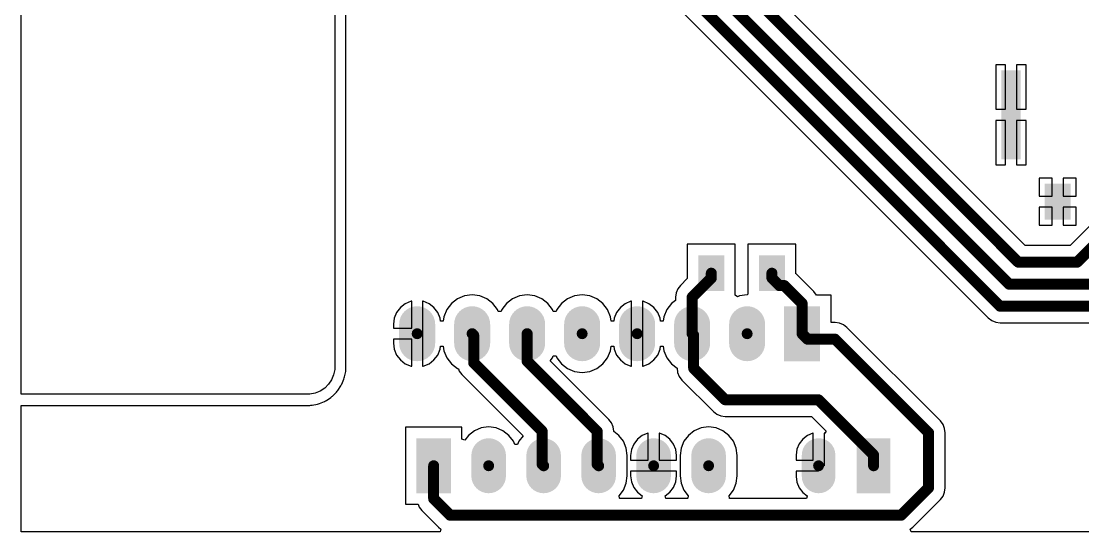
# Model space of a CAD drawing. Extents: x 35.6 to 115.6, y 61 to 113.
# Drawn here: x 35.56 to 84.59, y 60.96 to 84.53 of the extents above; entities that cross this region are included whole.
import ezdxf

# ---------------------------------------------------------------- set-up
doc = ezdxf.new("R2010")
doc.units = 0
for name, color, linetype in [('BOTTOMLAYER', 5, 'CONTINUOUS'), ('MULTILAYER', 9, 'CONTINUOUS'), ('PADHOLELAYER', 156, 'CONTINUOUS')]:
    doc.layers.add(name, color=color, linetype=linetype)

msp = doc.modelspace()

# ---------------------------------------------------------------- hatches: boundary and pattern name
at = {"layer": 'BOTTOMLAYER'}
for points in [[(80.83, 82.26), (81.73, 82.26), (81.73, 78.16), (80.83, 78.16)], [(82.836, 75.375), (82.836, 77.025), (84.036, 77.025), (84.036, 75.375)], [(66.834, 72.073), (66.834, 73.723), (68.034, 73.723), (68.034, 72.073)], [(69.634, 72.073), (69.634, 73.723), (70.834, 73.723), (70.834, 72.073)], [(72.46, 71.374), (72.46, 68.834), (70.796, 68.834), (70.796, 71.374)], [(53.81, 65.278), (55.41, 65.278), (55.41, 62.738), (53.81, 62.738)], [(75.705, 62.738), (74.155, 62.738), (74.155, 65.278), (75.705, 65.278)]]:
    msp.add_hatch(color=5, dxfattribs=at).paths.add_polyline_path(points)
h = msp.add_hatch(color=5, dxfattribs=at)
edge = h.paths.add_edge_path()
edge.add_arc((53.848, 70.542), 0.832, 0, 180)
edge.add_line((53.016, 70.542), (53.016, 69.666))
edge.add_arc((53.848, 69.666), 0.832, 180, 360)
edge.add_line((54.68, 69.666), (54.68, 70.542))
h = msp.add_hatch(color=5, dxfattribs=at)
edge = h.paths.add_edge_path()
edge.add_arc((56.388, 70.542), 0.832, 0, 180)
edge.add_line((55.556, 70.542), (55.556, 69.666))
edge.add_arc((56.388, 69.666), 0.832, 180, 360)
edge.add_line((57.22, 69.666), (57.22, 70.542))
h = msp.add_hatch(color=5, dxfattribs=at)
edge = h.paths.add_edge_path()
edge.add_arc((58.928, 70.542), 0.832, 0, 180)
edge.add_line((58.096, 70.542), (58.096, 69.666))
edge.add_arc((58.928, 69.666), 0.832, 180, 360)
edge.add_line((59.76, 69.666), (59.76, 70.542))
h = msp.add_hatch(color=5, dxfattribs=at)
edge = h.paths.add_edge_path()
edge.add_arc((61.468, 70.542), 0.832, 0, 180)
edge.add_line((60.636, 70.542), (60.636, 69.666))
edge.add_arc((61.468, 69.666), 0.832, 180, 360)
edge.add_line((62.3, 69.666), (62.3, 70.542))
h = msp.add_hatch(color=5, dxfattribs=at)
edge = h.paths.add_edge_path()
edge.add_arc((64.008, 70.542), 0.832, 0, 180)
edge.add_line((63.176, 70.542), (63.176, 69.666))
edge.add_arc((64.008, 69.666), 0.832, 180, 360)
edge.add_line((64.84, 69.666), (64.84, 70.542))
h = msp.add_hatch(color=5, dxfattribs=at)
edge = h.paths.add_edge_path()
edge.add_arc((66.548, 70.542), 0.832, 0, 180)
edge.add_line((65.716, 70.542), (65.716, 69.666))
edge.add_arc((66.548, 69.666), 0.832, 180, 360)
edge.add_line((67.38, 69.666), (67.38, 70.542))
h = msp.add_hatch(color=5, dxfattribs=at)
edge = h.paths.add_edge_path()
edge.add_arc((69.088, 70.542), 0.832, 0, 180)
edge.add_line((68.256, 70.542), (68.256, 69.666))
edge.add_arc((69.088, 69.666), 0.832, 180, 360)
edge.add_line((69.92, 69.666), (69.92, 70.542))
h = msp.add_hatch(color=5, dxfattribs=at)
edge = h.paths.add_edge_path()
edge.add_arc((57.15, 63.538), 0.8, 180, 360)
edge.add_line((57.95, 63.538), (57.95, 64.478))
edge.add_arc((57.15, 64.478), 0.8, 0, 180)
edge.add_line((56.35, 64.478), (56.35, 63.538))
h = msp.add_hatch(color=5, dxfattribs=at)
edge = h.paths.add_edge_path()
edge.add_arc((59.69, 63.538), 0.8, 180, 360)
edge.add_line((60.49, 63.538), (60.49, 64.478))
edge.add_arc((59.69, 64.478), 0.8, 0, 180)
edge.add_line((58.89, 64.478), (58.89, 63.538))
h = msp.add_hatch(color=5, dxfattribs=at)
edge = h.paths.add_edge_path()
edge.add_arc((62.23, 63.538), 0.8, 180, 360)
edge.add_line((63.03, 63.538), (63.03, 64.478))
edge.add_arc((62.23, 64.478), 0.8, 0, 180)
edge.add_line((61.43, 64.478), (61.43, 63.538))
h = msp.add_hatch(color=5, dxfattribs=at)
edge = h.paths.add_edge_path()
edge.add_arc((64.77, 63.538), 0.8, 180, 360)
edge.add_line((65.57, 63.538), (65.57, 64.478))
edge.add_arc((64.77, 64.478), 0.8, 0, 180)
edge.add_line((63.97, 64.478), (63.97, 63.538))
h = msp.add_hatch(color=5, dxfattribs=at)
edge = h.paths.add_edge_path()
edge.add_arc((67.31, 63.538), 0.8, 180, 360)
edge.add_line((68.11, 63.538), (68.11, 64.478))
edge.add_arc((67.31, 64.478), 0.8, 0, 180)
edge.add_line((66.51, 64.478), (66.51, 63.538))
h = msp.add_hatch(color=5, dxfattribs=at)
edge = h.paths.add_edge_path()
edge.add_arc((72.39, 64.503), 0.775, 0, 180)
edge.add_line((71.615, 64.503), (71.615, 63.513))
edge.add_arc((72.39, 63.513), 0.775, 180, 360)
edge.add_line((73.165, 63.513), (73.165, 64.503))
at = {"layer": 'MULTILAYER'}
h = msp.add_hatch(color=9, dxfattribs=at)
edge = h.paths.add_edge_path()
edge.add_arc((53.848, 70.542), 0.832, 0, 180)
edge.add_line((53.016, 70.542), (53.016, 69.666))
edge.add_arc((53.848, 69.666), 0.832, 180, 360)
edge.add_line((54.68, 69.666), (54.68, 70.542))
h = msp.add_hatch(color=9, dxfattribs=at)
edge = h.paths.add_edge_path()
edge.add_arc((56.388, 70.542), 0.832, 0, 180)
edge.add_line((55.556, 70.542), (55.556, 69.666))
edge.add_arc((56.388, 69.666), 0.832, 180, 360)
edge.add_line((57.22, 69.666), (57.22, 70.542))
h = msp.add_hatch(color=9, dxfattribs=at)
edge = h.paths.add_edge_path()
edge.add_arc((58.928, 70.542), 0.832, 0, 180)
edge.add_line((58.096, 70.542), (58.096, 69.666))
edge.add_arc((58.928, 69.666), 0.832, 180, 360)
edge.add_line((59.76, 69.666), (59.76, 70.542))
h = msp.add_hatch(color=9, dxfattribs=at)
edge = h.paths.add_edge_path()
edge.add_arc((61.468, 70.542), 0.832, 0, 180)
edge.add_line((60.636, 70.542), (60.636, 69.666))
edge.add_arc((61.468, 69.666), 0.832, 180, 360)
edge.add_line((62.3, 69.666), (62.3, 70.542))
h = msp.add_hatch(color=9, dxfattribs=at)
edge = h.paths.add_edge_path()
edge.add_arc((64.008, 70.542), 0.832, 0, 180)
edge.add_line((63.176, 70.542), (63.176, 69.666))
edge.add_arc((64.008, 69.666), 0.832, 180, 360)
edge.add_line((64.84, 69.666), (64.84, 70.542))
h = msp.add_hatch(color=9, dxfattribs=at)
edge = h.paths.add_edge_path()
edge.add_arc((66.548, 70.542), 0.832, 0, 180)
edge.add_line((65.716, 70.542), (65.716, 69.666))
edge.add_arc((66.548, 69.666), 0.832, 180, 360)
edge.add_line((67.38, 69.666), (67.38, 70.542))
h = msp.add_hatch(color=9, dxfattribs=at)
edge = h.paths.add_edge_path()
edge.add_arc((69.088, 70.542), 0.832, 0, 180)
edge.add_line((68.256, 70.542), (68.256, 69.666))
edge.add_arc((69.088, 69.666), 0.832, 180, 360)
edge.add_line((69.92, 69.666), (69.92, 70.542))
for points in [[(72.46, 71.374), (72.46, 68.834), (70.796, 68.834), (70.796, 71.374)], [(53.81, 65.278), (55.41, 65.278), (55.41, 62.738), (53.81, 62.738)], [(75.705, 62.738), (74.155, 62.738), (74.155, 65.278), (75.705, 65.278)]]:
    msp.add_hatch(color=9, dxfattribs=at).paths.add_polyline_path(points)
h = msp.add_hatch(color=9, dxfattribs=at)
edge = h.paths.add_edge_path()
edge.add_arc((57.15, 63.538), 0.8, 180, 360)
edge.add_line((57.95, 63.538), (57.95, 64.478))
edge.add_arc((57.15, 64.478), 0.8, 0, 180)
edge.add_line((56.35, 64.478), (56.35, 63.538))
h = msp.add_hatch(color=9, dxfattribs=at)
edge = h.paths.add_edge_path()
edge.add_arc((59.69, 63.538), 0.8, 180, 360)
edge.add_line((60.49, 63.538), (60.49, 64.478))
edge.add_arc((59.69, 64.478), 0.8, 0, 180)
edge.add_line((58.89, 64.478), (58.89, 63.538))
h = msp.add_hatch(color=9, dxfattribs=at)
edge = h.paths.add_edge_path()
edge.add_arc((62.23, 63.538), 0.8, 180, 360)
edge.add_line((63.03, 63.538), (63.03, 64.478))
edge.add_arc((62.23, 64.478), 0.8, 0, 180)
edge.add_line((61.43, 64.478), (61.43, 63.538))
h = msp.add_hatch(color=9, dxfattribs=at)
edge = h.paths.add_edge_path()
edge.add_arc((64.77, 63.538), 0.8, 180, 360)
edge.add_line((65.57, 63.538), (65.57, 64.478))
edge.add_arc((64.77, 64.478), 0.8, 0, 180)
edge.add_line((63.97, 64.478), (63.97, 63.538))
h = msp.add_hatch(color=9, dxfattribs=at)
edge = h.paths.add_edge_path()
edge.add_arc((67.31, 63.538), 0.8, 180, 360)
edge.add_line((68.11, 63.538), (68.11, 64.478))
edge.add_arc((67.31, 64.478), 0.8, 0, 180)
edge.add_line((66.51, 64.478), (66.51, 63.538))
h = msp.add_hatch(color=9, dxfattribs=at)
edge = h.paths.add_edge_path()
edge.add_arc((72.39, 64.503), 0.775, 0, 180)
edge.add_line((71.615, 64.503), (71.615, 63.513))
edge.add_arc((72.39, 63.513), 0.775, 180, 360)
edge.add_line((73.165, 63.513), (73.165, 64.503))
at = {"layer": 'PADHOLELAYER'}
h = msp.add_hatch(color=156, dxfattribs=at)
edge = h.paths.add_edge_path()
edge.add_arc((53.848, 70.104), 0.254, 0, 360)
h = msp.add_hatch(color=156, dxfattribs=at)
edge = h.paths.add_edge_path()
edge.add_arc((56.388, 70.104), 0.254, 0, 360)
h = msp.add_hatch(color=156, dxfattribs=at)
edge = h.paths.add_edge_path()
edge.add_arc((58.928, 70.104), 0.254, 0, 360)
h = msp.add_hatch(color=156, dxfattribs=at)
edge = h.paths.add_edge_path()
edge.add_arc((61.468, 70.104), 0.254, 0, 360)
h = msp.add_hatch(color=156, dxfattribs=at)
edge = h.paths.add_edge_path()
edge.add_arc((64.008, 70.104), 0.254, 0, 360)
h = msp.add_hatch(color=156, dxfattribs=at)
edge = h.paths.add_edge_path()
edge.add_arc((66.548, 70.104), 0.254, 0, 360)
h = msp.add_hatch(color=156, dxfattribs=at)
edge = h.paths.add_edge_path()
edge.add_arc((69.088, 70.104), 0.254, 0, 360)
h = msp.add_hatch(color=156, dxfattribs=at)
edge = h.paths.add_edge_path()
edge.add_arc((71.628, 70.104), 0.254, 0, 360)
h = msp.add_hatch(color=156, dxfattribs=at)
edge = h.paths.add_edge_path()
edge.add_arc((54.61, 64.008), 0.254, 0, 360)
h = msp.add_hatch(color=156, dxfattribs=at)
edge = h.paths.add_edge_path()
edge.add_arc((57.15, 64.008), 0.254, 0, 360)
h = msp.add_hatch(color=156, dxfattribs=at)
edge = h.paths.add_edge_path()
edge.add_arc((59.69, 64.008), 0.254, 0, 360)
h = msp.add_hatch(color=156, dxfattribs=at)
edge = h.paths.add_edge_path()
edge.add_arc((62.23, 64.008), 0.254, 0, 360)
h = msp.add_hatch(color=156, dxfattribs=at)
edge = h.paths.add_edge_path()
edge.add_arc((64.77, 64.008), 0.254, 0, 360)
h = msp.add_hatch(color=156, dxfattribs=at)
edge = h.paths.add_edge_path()
edge.add_arc((67.31, 64.008), 0.254, 0, 360)
h = msp.add_hatch(color=156, dxfattribs=at)
edge = h.paths.add_edge_path()
edge.add_arc((72.39, 64.008), 0.254, 0, 360)
h = msp.add_hatch(color=156, dxfattribs=at)
edge = h.paths.add_edge_path()
edge.add_arc((74.93, 64.008), 0.254, 0, 360)

# ---------------------------------------------------------------- linework, layer by layer
at = {"layer": 'BOTTOMLAYER'}
for p, q in [((35.56, 67.31), (35.56, 95.25)), ((50.038, 93.98), (50.038, 68.58)), ((50.556, 68.58), (50.556, 93.98)), ((81.932, 74.175), (67.317, 88.79)), ((63.973, 87.087), (80.229, 70.831)), ((81.026, 82.514), (80.576, 82.514)), ((80.576, 82.514), (80.576, 80.464)), ((81.026, 80.464), (81.026, 82.514)), ((81.984, 82.514), (81.534, 82.514)), ((81.534, 82.514), (81.534, 80.464)), ((81.984, 80.464), (81.984, 82.514)), ((80.576, 80.464), (81.026, 80.464)), ((81.534, 80.464), (81.984, 80.464)), ((81.026, 79.956), (80.576, 79.956)), ((80.576, 79.956), (80.576, 77.906)), ((81.026, 77.906), (81.026, 79.956)), ((81.984, 79.956), (81.534, 79.956)), ((81.534, 79.956), (81.534, 77.906)), ((81.984, 77.906), (81.984, 79.956)), ((80.576, 77.906), (81.026, 77.906)), ((81.534, 77.906), (81.984, 77.906)), ((83.182, 77.279), (82.582, 77.279)), ((82.582, 77.279), (82.582, 76.454)), ((83.182, 76.454), (83.182, 77.279)), ((84.29, 77.279), (83.69, 77.279)), ((83.69, 77.279), (83.69, 76.454)), ((84.29, 76.454), (84.29, 77.279)), ((82.582, 76.454), (83.182, 76.454)), ((83.69, 76.454), (84.29, 76.454)), ((83.182, 75.946), (82.582, 75.946)), ((82.582, 75.946), (82.582, 75.121)), ((83.182, 75.121), (83.182, 75.946)), ((84.29, 75.946), (83.69, 75.946)), ((83.69, 75.946), (83.69, 75.121)), ((84.29, 75.121), (84.29, 75.946)), ((82.582, 75.121), (83.182, 75.121)), ((83.69, 75.121), (84.29, 75.121)), ((85.128, 75.293), (84.01, 74.175)), ((68.542, 74.231), (66.326, 74.231)), ((66.326, 74.231), (66.326, 72.652)), ((68.542, 71.881), (68.542, 74.231)), ((71.342, 74.231), (69.126, 74.231)), ((69.126, 74.231), (69.126, 71.927)), ((71.342, 72.875), (71.342, 74.231)), ((84.01, 74.175), (81.932, 74.175)), ((66.326, 72.652), (66.005, 72.33)), ((71.348, 72.87), (71.342, 72.875)), ((72.171, 72.047), (71.348, 72.87)), ((65.882, 72.171), (65.806, 71.986)), ((66.005, 72.33), (65.882, 72.171)), ((53.564, 71.6), (53.3, 71.491)), ((53.594, 71.604), (53.564, 71.6)), ((53.594, 70.358), (53.594, 71.604)), ((54.132, 71.6), (54.102, 71.604)), ((54.102, 71.604), (54.102, 70.104)), ((54.396, 71.491), (54.132, 71.6)), ((55.712, 71.712), (55.432, 71.498)), ((56.038, 71.847), (55.712, 71.712)), ((56.388, 71.894), (56.038, 71.847)), ((56.738, 71.847), (56.388, 71.894)), ((57.064, 71.712), (56.738, 71.847)), ((57.344, 71.498), (57.064, 71.712)), ((58.252, 71.712), (57.972, 71.498)), ((58.578, 71.847), (58.252, 71.712)), ((58.928, 71.894), (58.578, 71.847)), ((59.278, 71.847), (58.928, 71.894)), ((59.604, 71.712), (59.278, 71.847)), ((59.884, 71.498), (59.604, 71.712)), ((60.792, 71.712), (60.512, 71.498)), ((61.118, 71.847), (60.792, 71.712)), ((61.468, 71.894), (61.118, 71.847)), ((61.818, 71.847), (61.468, 71.894)), ((62.144, 71.712), (61.818, 71.847)), ((62.424, 71.498), (62.144, 71.712)), ((63.724, 71.6), (63.46, 71.491)), ((63.754, 71.604), (63.724, 71.6)), ((63.754, 70.104), (63.754, 71.604)), ((64.292, 71.6), (64.262, 71.604)), ((64.262, 71.604), (64.262, 70.104)), ((64.556, 71.491), (64.292, 71.6)), ((65.779, 71.641), (65.592, 71.498)), ((65.806, 71.986), (65.779, 71.787)), ((65.779, 71.787), (65.779, 71.641)), ((68.648, 71.81), (68.542, 71.881)), ((68.738, 71.847), (68.648, 71.81)), ((69.088, 71.894), (68.738, 71.847)), ((69.126, 71.927), (69.088, 71.894)), ((72.294, 71.888), (72.171, 72.047)), ((72.296, 71.882), (72.294, 71.888)), ((72.968, 71.882), (72.296, 71.882)), ((72.968, 70.619), (72.968, 71.882)), ((53.073, 71.316), (52.899, 71.089)), ((53.3, 71.491), (53.073, 71.316)), ((54.623, 71.316), (54.396, 71.491)), ((54.797, 71.089), (54.623, 71.316)), ((55.217, 71.218), (55.082, 70.891)), ((55.432, 71.498), (55.217, 71.218)), ((57.559, 71.218), (57.344, 71.498)), ((57.594, 71.132), (57.559, 71.218)), ((57.721, 71.132), (57.594, 71.132)), ((57.757, 71.218), (57.721, 71.132)), ((57.972, 71.498), (57.757, 71.218)), ((60.099, 71.218), (59.884, 71.498)), ((60.135, 71.132), (60.099, 71.218)), ((60.261, 71.132), (60.135, 71.132)), ((60.297, 71.218), (60.261, 71.132)), ((60.512, 71.498), (60.297, 71.218)), ((62.639, 71.218), (62.424, 71.498)), ((62.774, 70.891), (62.639, 71.218)), ((63.233, 71.316), (63.059, 71.089)), ((63.46, 71.491), (63.233, 71.316)), ((64.783, 71.316), (64.556, 71.491)), ((64.957, 71.089), (64.783, 71.316)), ((65.377, 71.218), (65.242, 70.891)), ((65.592, 71.498), (65.377, 71.218)), ((52.789, 70.825), (52.752, 70.542)), ((52.899, 71.089), (52.789, 70.825)), ((54.907, 70.825), (54.797, 71.089)), ((54.926, 70.678), (54.907, 70.825)), ((55.054, 70.678), (54.926, 70.678)), ((55.082, 70.891), (55.054, 70.678)), ((62.802, 70.678), (62.774, 70.891)), ((62.93, 70.678), (62.802, 70.678)), ((62.949, 70.825), (62.93, 70.678)), ((63.059, 71.089), (62.949, 70.825)), ((65.067, 70.825), (64.957, 71.089)), ((65.086, 70.678), (65.067, 70.825)), ((65.214, 70.678), (65.086, 70.678)), ((65.242, 70.891), (65.214, 70.678)), ((73.152, 70.619), (72.968, 70.619)), ((73.351, 70.592), (73.152, 70.619)), ((80.229, 70.831), (80.388, 70.708)), ((80.388, 70.708), (80.573, 70.632)), ((80.573, 70.632), (80.772, 70.605)), ((52.752, 70.542), (52.752, 70.358)), ((52.752, 70.358), (53.594, 70.358)), ((73.536, 70.516), (73.351, 70.592)), ((73.695, 70.393), (73.536, 70.516)), ((78.013, 66.075), (73.695, 70.393)), ((80.772, 70.605), (80.772, 70.605)), ((80.772, 70.605), (108.712, 70.605)), ((53.594, 69.85), (52.752, 69.85)), ((52.752, 69.85), (52.752, 69.666)), ((52.752, 69.666), (52.789, 69.383)), ((53.594, 68.604), (53.594, 69.85)), ((54.102, 70.104), (54.102, 68.604)), ((63.754, 68.604), (63.754, 70.104)), ((64.262, 70.104), (64.262, 68.604)), ((52.789, 69.383), (52.899, 69.119)), ((54.797, 69.119), (54.907, 69.383)), ((54.907, 69.383), (54.926, 69.53)), ((54.926, 69.53), (55.054, 69.53)), ((55.054, 69.53), (55.082, 69.317)), ((55.082, 69.317), (55.217, 68.99)), ((62.639, 68.99), (62.774, 69.317)), ((62.774, 69.317), (62.802, 69.53)), ((62.802, 69.53), (62.93, 69.53)), ((62.93, 69.53), (62.949, 69.383)), ((62.949, 69.383), (63.059, 69.119)), ((64.957, 69.119), (65.067, 69.383)), ((65.067, 69.383), (65.086, 69.53)), ((65.086, 69.53), (65.214, 69.53)), ((65.214, 69.53), (65.242, 69.317)), ((65.242, 69.317), (65.377, 68.99)), ((52.899, 69.119), (53.073, 68.892)), ((53.073, 68.892), (53.3, 68.717)), ((53.3, 68.717), (53.564, 68.608)), ((54.132, 68.608), (54.396, 68.717)), ((54.396, 68.717), (54.623, 68.892)), ((54.623, 68.892), (54.797, 69.119)), ((55.217, 68.99), (55.432, 68.71)), ((55.432, 68.71), (55.712, 68.496)), ((59.995, 68.854), (60.099, 68.99)), ((62.704, 66.145), (59.995, 68.854)), ((60.099, 68.99), (60.135, 69.076)), ((60.135, 69.076), (60.261, 69.076)), ((60.261, 69.076), (60.297, 68.99)), ((60.297, 68.99), (60.512, 68.71)), ((60.512, 68.71), (60.792, 68.496)), ((62.144, 68.496), (62.424, 68.71)), ((62.424, 68.71), (62.639, 68.99)), ((63.059, 69.119), (63.233, 68.892)), ((63.233, 68.892), (63.46, 68.717)), ((63.46, 68.717), (63.724, 68.608)), ((64.292, 68.608), (64.556, 68.717)), ((64.556, 68.717), (64.783, 68.892)), ((64.783, 68.892), (64.957, 69.119)), ((65.377, 68.99), (65.592, 68.71)), ((65.592, 68.71), (65.85, 68.512)), ((49.989, 68.21), (49.893, 67.978)), ((50.038, 68.455), (49.989, 68.21)), ((50.038, 68.58), (50.038, 68.455)), ((50.497, 68.109), (50.546, 68.354)), ((50.546, 68.405), (50.556, 68.455)), ((50.546, 68.354), (50.546, 68.405)), ((50.556, 68.455), (50.556, 68.58)), ((53.564, 68.608), (53.594, 68.604)), ((54.102, 68.604), (54.132, 68.608)), ((55.712, 68.496), (55.751, 68.479)), ((55.751, 68.479), (55.793, 68.379)), ((55.793, 68.379), (55.915, 68.22)), ((55.915, 68.22), (58.743, 65.392)), ((60.792, 68.496), (61.118, 68.361)), ((61.118, 68.361), (61.468, 68.314)), ((61.468, 68.314), (61.818, 68.361)), ((61.818, 68.361), (62.144, 68.496)), ((63.724, 68.608), (63.754, 68.604)), ((64.262, 68.604), (64.292, 68.608)), ((65.85, 68.512), (65.85, 68.509)), ((65.85, 68.509), (65.876, 68.311)), ((65.876, 68.311), (65.953, 68.125)), ((49.754, 67.77), (49.578, 67.594)), ((49.893, 67.978), (49.754, 67.77)), ((50.185, 67.483), (50.324, 67.691)), ((50.324, 67.691), (50.344, 67.738)), ((50.344, 67.738), (50.372, 67.78)), ((50.372, 67.78), (50.468, 68.011)), ((50.468, 68.011), (50.478, 68.061)), ((50.478, 68.061), (50.497, 68.109)), ((65.953, 68.125), (66.075, 67.966)), ((66.075, 67.966), (67.529, 66.513)), ((48.768, 67.31), (35.56, 67.31)), ((48.893, 67.31), (48.768, 67.31)), ((48.768, 67.31), (48.768, 67.31)), ((49.138, 67.359), (48.893, 67.31)), ((49.37, 67.455), (49.138, 67.359)), ((49.578, 67.594), (49.37, 67.455)), ((49.865, 67.163), (49.901, 67.199)), ((49.901, 67.199), (49.944, 67.227)), ((49.944, 67.227), (50.121, 67.404)), ((50.121, 67.404), (50.149, 67.447)), ((50.149, 67.447), (50.185, 67.483)), ((35.56, 60.96), (35.56, 66.792)), ((35.56, 66.792), (48.768, 66.792)), ((48.768, 66.792), (48.768, 66.792)), ((48.768, 66.792), (48.893, 66.792)), ((48.893, 66.792), (48.943, 66.802)), ((48.943, 66.802), (48.994, 66.802)), ((48.994, 66.802), (49.239, 66.851)), ((49.239, 66.851), (49.287, 66.87)), ((49.287, 66.87), (49.337, 66.88)), ((49.337, 66.88), (49.568, 66.976)), ((49.568, 66.976), (49.61, 67.004)), ((49.61, 67.004), (49.657, 67.024)), ((49.657, 67.024), (49.865, 67.163)), ((67.529, 66.513), (67.688, 66.39)), ((67.688, 66.39), (67.873, 66.314)), ((67.873, 66.314), (68.072, 66.287)), ((68.072, 66.287), (72.059, 66.287)), ((72.059, 66.287), (72.735, 65.612)), ((55.918, 65.786), (53.302, 65.786)), ((53.302, 65.786), (53.302, 62.23)), ((55.918, 65.23), (55.918, 65.786)), ((56.809, 65.752), (56.49, 65.621)), ((57.15, 65.797), (56.809, 65.752)), ((57.491, 65.752), (57.15, 65.797)), ((57.81, 65.621), (57.491, 65.752)), ((62.826, 65.986), (62.704, 66.145)), ((62.704, 66.145), (62.704, 66.145)), ((62.903, 65.8), (62.826, 65.986)), ((62.929, 65.601), (62.903, 65.8)), ((66.969, 65.752), (66.65, 65.621)), ((67.31, 65.797), (66.969, 65.752)), ((67.651, 65.752), (67.31, 65.797)), ((67.97, 65.621), (67.651, 65.752)), ((78.136, 65.916), (78.013, 66.075)), ((78.212, 65.731), (78.136, 65.916)), ((78.239, 65.532), (78.212, 65.731)), ((56.045, 65.187), (55.918, 65.23)), ((56.217, 65.411), (56.045, 65.187)), ((56.49, 65.621), (56.217, 65.411)), ((58.083, 65.411), (57.81, 65.621)), ((58.293, 65.138), (58.083, 65.411)), ((58.743, 65.392), (58.547, 65.138)), ((62.929, 65.59), (62.929, 65.601)), ((62.929, 65.601), (62.929, 65.601)), ((63.163, 65.411), (62.929, 65.59)), ((63.373, 65.138), (63.163, 65.411)), ((64.018, 65.23), (63.849, 65.01)), ((64.238, 65.399), (64.018, 65.23)), ((64.495, 65.505), (64.238, 65.399)), ((64.516, 65.508), (64.495, 65.505)), ((64.516, 64.262), (64.516, 65.508)), ((65.045, 65.505), (65.024, 65.508)), ((65.024, 65.508), (65.024, 64.262)), ((65.302, 65.399), (65.045, 65.505)), ((65.522, 65.23), (65.302, 65.399)), ((65.691, 65.01), (65.522, 65.23)), ((66.377, 65.411), (66.167, 65.138)), ((66.65, 65.621), (66.377, 65.411)), ((68.243, 65.411), (67.97, 65.621)), ((68.453, 65.138), (68.243, 65.411)), ((71.656, 65.237), (71.491, 65.022)), ((71.871, 65.402), (71.656, 65.237)), ((72.121, 65.506), (71.871, 65.402)), ((72.136, 65.507), (72.121, 65.506)), ((72.136, 64.262), (72.136, 65.507)), ((72.659, 65.506), (72.644, 65.507)), ((72.644, 65.507), (72.644, 64.008)), ((72.663, 65.504), (72.659, 65.506)), ((72.735, 65.612), (72.663, 65.504)), ((78.239, 62.992), (78.239, 65.532)), ((58.356, 64.983), (58.293, 65.138)), ((58.483, 64.983), (58.356, 64.983)), ((58.547, 65.138), (58.483, 64.983)), ((63.504, 64.819), (63.373, 65.138)), ((63.549, 64.478), (63.504, 64.819)), ((63.743, 64.753), (63.707, 64.478)), ((63.849, 65.01), (63.743, 64.753)), ((65.797, 64.753), (65.691, 65.01)), ((65.833, 64.478), (65.797, 64.753)), ((66.036, 64.819), (65.991, 64.478)), ((66.167, 65.138), (66.036, 64.819)), ((68.584, 64.819), (68.453, 65.138)), ((68.629, 64.478), (68.584, 64.819)), ((71.387, 64.772), (71.352, 64.503)), ((71.491, 65.022), (71.387, 64.772)), ((63.549, 63.538), (63.549, 64.478)), ((63.707, 64.478), (63.707, 64.262)), ((63.707, 64.262), (64.516, 64.262)), ((65.024, 64.262), (65.833, 64.262)), ((65.833, 64.262), (65.833, 64.478)), ((65.991, 64.478), (65.991, 63.538)), ((68.629, 63.538), (68.629, 64.478)), ((71.352, 64.503), (71.352, 64.262)), ((71.352, 64.262), (72.136, 64.262)), ((65.833, 63.754), (63.707, 63.754)), ((63.707, 63.754), (63.707, 63.538)), ((65.833, 63.538), (65.833, 63.754)), ((72.39, 63.754), (71.352, 63.754)), ((71.352, 63.754), (71.352, 63.513)), ((72.644, 64.008), (72.39, 64.008)), ((72.39, 64.008), (72.39, 63.754)), ((63.504, 63.197), (63.549, 63.538)), ((63.707, 63.538), (63.743, 63.263)), ((63.743, 63.263), (63.849, 63.006)), ((65.691, 63.006), (65.797, 63.263)), ((65.797, 63.263), (65.833, 63.538)), ((65.991, 63.538), (66.036, 63.197)), ((68.584, 63.197), (68.629, 63.538)), ((71.352, 63.513), (71.387, 63.244)), ((63.172, 62.618), (63.373, 62.878)), ((63.373, 62.878), (63.504, 63.197)), ((63.849, 63.006), (64.018, 62.786)), ((64.018, 62.786), (64.238, 62.617)), ((65.302, 62.617), (65.522, 62.786)), ((65.522, 62.786), (65.691, 63.006)), ((66.036, 63.197), (66.167, 62.878)), ((66.167, 62.878), (66.368, 62.618)), ((68.252, 62.618), (68.453, 62.878)), ((68.453, 62.878), (68.584, 63.197)), ((71.387, 63.244), (71.491, 62.994)), ((71.491, 62.994), (71.656, 62.779)), ((71.656, 62.779), (71.867, 62.618)), ((78.136, 62.608), (78.212, 62.793)), ((78.212, 62.793), (78.239, 62.992)), ((78.239, 62.992), (78.239, 62.992)), ((63.195, 62.511), (63.172, 62.618)), ((63.202, 62.491), (63.195, 62.511)), ((64.213, 62.491), (63.202, 62.491)), ((64.238, 62.617), (64.213, 62.491)), ((65.327, 62.491), (65.302, 62.617)), ((66.338, 62.491), (65.327, 62.491)), ((66.345, 62.511), (66.338, 62.491)), ((66.368, 62.618), (66.345, 62.511)), ((68.275, 62.511), (68.252, 62.618)), ((68.282, 62.491), (68.275, 62.511)), ((71.835, 62.491), (68.282, 62.491)), ((71.868, 62.605), (71.835, 62.491)), ((71.867, 62.618), (71.868, 62.605)), ((76.743, 61.179), (78.013, 62.449)), ((78.013, 62.449), (78.136, 62.608)), ((53.302, 62.23), (53.89, 62.23)), ((53.89, 62.23), (53.944, 62.1)), ((53.944, 62.1), (54.067, 61.941)), ((54.067, 61.941), (54.829, 61.179)), ((54.905, 60.96), (35.56, 60.96)), ((54.829, 61.179), (54.948, 61.087)), ((54.948, 61.087), (54.905, 60.96)), ((76.624, 61.087), (76.743, 61.179)), ((76.667, 60.96), (76.624, 61.087)), ((115.57, 60.96), (76.667, 60.96))]:
    msp.add_line(p, q, dxfattribs=at)
at = {"layer": 'BOTTOMLAYER', "const_width": 0.508}
for points in [[(64.008, 89.575), (81.193, 72.39)], [(66.548, 88.472), (81.614, 73.406)], [(64.516, 87.63), (80.772, 71.374)], [(84.328, 73.406), (85.936, 75.014)], [(81.614, 73.406), (84.328, 73.406)], [(67.434, 72.673), (67.434, 72.898)], [(70.234, 72.673), (70.234, 72.898)], [(66.548, 71.787), (67.434, 72.673)], [(70.234, 72.673), (70.58, 72.327)], [(70.58, 72.327), (70.805, 72.327)], [(70.805, 72.327), (71.628, 71.504)], [(81.193, 72.39), (96.52, 72.39)], [(66.548, 70.104), (66.548, 71.787)], [(71.628, 70.104), (71.628, 71.504)], [(80.772, 71.374), (108.712, 71.374)], [(56.388, 70.104), (56.459, 70.033)], [(56.459, 68.763), (56.459, 70.033)], [(58.928, 68.834), (58.928, 70.104)], [(66.548, 70.104), (66.619, 70.033)], [(66.619, 68.509), (66.619, 70.033)], [(71.628, 70.104), (71.882, 69.85)], [(71.882, 69.85), (73.152, 69.85)], [(73.152, 69.85), (77.47, 65.532)], [(56.459, 68.763), (59.621, 65.601)], [(58.928, 68.834), (62.16, 65.601)], [(66.619, 68.509), (68.072, 67.056)], [(68.072, 67.056), (72.377, 67.056)], [(72.377, 67.056), (74.93, 64.503)], [(59.621, 64.077), (59.621, 65.601)], [(62.16, 64.077), (62.16, 65.601)], [(77.47, 62.992), (77.47, 65.532)], [(74.93, 64.008), (74.93, 64.503)], [(54.61, 62.484), (54.61, 64.008)], [(59.621, 64.077), (59.69, 64.008)], [(62.16, 64.077), (62.23, 64.008)], [(76.2, 61.722), (77.47, 62.992)], [(54.61, 62.484), (55.372, 61.722)], [(55.372, 61.722), (76.2, 61.722)]]:
    msp.add_lwpolyline(points, dxfattribs=at)
at = {"layer": 'BOTTOMLAYER', "const_width": 0.254}
for points in [[(81.487, 73.406, 1), (81.741, 73.406, 1)], [(81.487, 73.406, 1), (81.741, 73.406, 1)], [(84.201, 73.406, 1), (84.455, 73.406, 1)], [(84.201, 73.406, 1), (84.455, 73.406, 1)], [(67.307, 72.898, 1), (67.561, 72.898, 1)], [(70.107, 72.898, 1), (70.361, 72.898, 1)], [(67.307, 72.673, 1), (67.561, 72.673, 1)], [(67.307, 72.673, 1), (67.561, 72.673, 1)], [(70.107, 72.673, 1), (70.361, 72.673, 1)], [(70.107, 72.673, 1), (70.361, 72.673, 1)], [(70.453, 72.327, 1), (70.707, 72.327, 1)], [(70.453, 72.327, 1), (70.707, 72.327, 1)], [(70.678, 72.327, 1), (70.932, 72.327, 1)], [(70.678, 72.327, 1), (70.932, 72.327, 1)], [(81.066, 72.39, 1), (81.32, 72.39, 1)], [(81.066, 72.39, 1), (81.32, 72.39, 1)], [(66.421, 71.787, 1), (66.675, 71.787, 1)], [(66.421, 71.787, 1), (66.675, 71.787, 1)], [(71.501, 71.504, 1), (71.755, 71.504, 1)], [(71.501, 71.504, 1), (71.755, 71.504, 1)], [(80.645, 71.374, 1), (80.899, 71.374, 1)], [(80.645, 71.374, 1), (80.899, 71.374, 1)], [(56.261, 70.104, 1), (56.515, 70.104, 1)], [(56.332, 70.033, 1), (56.586, 70.033, 1)], [(56.332, 70.033, 1), (56.586, 70.033, 1)], [(58.801, 70.104, 1), (59.055, 70.104, 1)], [(66.421, 70.104, 1), (66.675, 70.104, 1)], [(66.421, 70.104, 1), (66.675, 70.104, 1)], [(66.492, 70.033, 1), (66.746, 70.033, 1)], [(66.492, 70.033, 1), (66.746, 70.033, 1)], [(71.501, 70.104, 1), (71.755, 70.104, 1)], [(71.501, 70.104, 1), (71.755, 70.104, 1)], [(71.755, 69.85, 1), (72.009, 69.85, 1)], [(71.755, 69.85, 1), (72.009, 69.85, 1)], [(73.025, 69.85, 1), (73.279, 69.85, 1)], [(73.025, 69.85, 1), (73.279, 69.85, 1)], [(56.332, 68.763, 1), (56.586, 68.763, 1)], [(56.332, 68.763, 1), (56.586, 68.763, 1)], [(58.801, 68.834, 1), (59.055, 68.834, 1)], [(58.801, 68.834, 1), (59.055, 68.834, 1)], [(66.492, 68.509, 1), (66.746, 68.509, 1)], [(66.492, 68.509, 1), (66.746, 68.509, 1)], [(67.945, 67.056, 1), (68.199, 67.056, 1)], [(67.945, 67.056, 1), (68.199, 67.056, 1)], [(72.25, 67.056, 1), (72.504, 67.056, 1)], [(72.25, 67.056, 1), (72.504, 67.056, 1)], [(59.494, 65.601, 1), (59.748, 65.601, 1)], [(59.494, 65.601, 1), (59.748, 65.601, 1)], [(62.033, 65.601, 1), (62.287, 65.601, 1)], [(62.033, 65.601, 1), (62.287, 65.601, 1)], [(77.343, 65.532, 1), (77.597, 65.532, 1)], [(77.343, 65.532, 1), (77.597, 65.532, 1)], [(74.803, 64.503, 1), (75.057, 64.503, 1)], [(74.803, 64.503, 1), (75.057, 64.503, 1)], [(54.483, 64.008, 1), (54.737, 64.008, 1)], [(59.494, 64.077, 1), (59.748, 64.077, 1)], [(59.494, 64.077, 1), (59.748, 64.077, 1)], [(59.563, 64.008, 1), (59.817, 64.008, 1)], [(62.033, 64.077, 1), (62.287, 64.077, 1)], [(62.033, 64.077, 1), (62.287, 64.077, 1)], [(62.103, 64.008, 1), (62.357, 64.008, 1)], [(74.803, 64.008, 1), (75.057, 64.008, 1)], [(77.343, 62.992, 1), (77.597, 62.992, 1)], [(77.343, 62.992, 1), (77.597, 62.992, 1)], [(54.483, 62.484, 1), (54.737, 62.484, 1)], [(54.483, 62.484, 1), (54.737, 62.484, 1)], [(55.245, 61.722, 1), (55.499, 61.722, 1)], [(55.245, 61.722, 1), (55.499, 61.722, 1)], [(76.073, 61.722, 1), (76.327, 61.722, 1)], [(76.073, 61.722, 1), (76.327, 61.722, 1)]]:
    msp.add_lwpolyline(points, format="xyb", close=True, dxfattribs=at)

doc.saveas('drawing.dxf')
